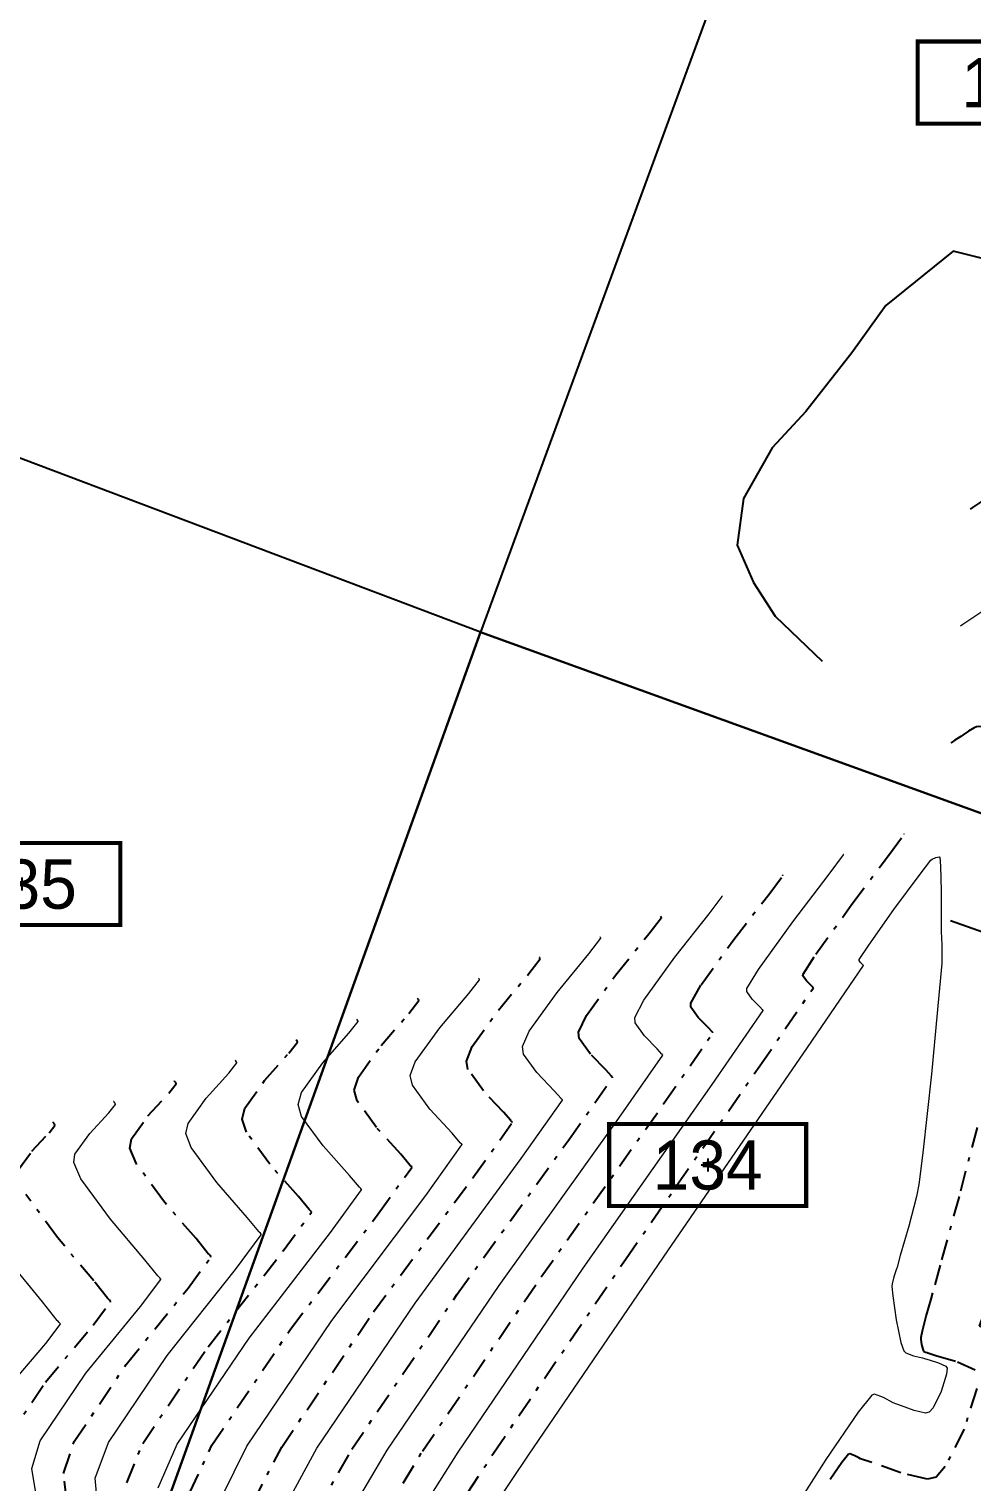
# Model space of a CAD drawing. Header units: metres. Extents: x 222509 to 223547, y 765290 to 766147.
# Drawn here: x 223319.55 to 223342.52, y 765729.2 to 765764.6 of the extents above; entities that cross this region are included whole.
import ezdxf
from ezdxf.enums import TextEntityAlignment as Align

# ---------------------------------------------------------------- set-up
doc = ezdxf.new("R2010")
doc.units = ezdxf.units.M
doc.linetypes.add('DASHDOT', pattern=[1, 0.5, -0.25, 0, -0.25])
doc.linetypes.add('DASHED', pattern=[19.05, 12.7, -6.35])
for name, color, linetype, lineweight in [('M1506', 250, 'Continuous', 25), ('M1507', 250, 'Continuous', 20), ('M1510', 8, 'Continuous', 25)]:
    doc.layers.add(name, color=color, linetype=linetype, lineweight=lineweight)
for name, color, linetype in [('M2406', 8, 'DASHED'), ('pcell', 160, 'Continuous'), ('scellno', 160, 'Continuous')]:
    doc.layers.add(name, color=color, linetype=linetype)
doc.styles.add('HEBTXT', font='HEBTXT.SHX', dxfattribs={"width": 0.86})

# ---------------------------------------------------------------- blocks, each defined once
blk = doc.blocks.new('Cellno')
at = {"color": 2}
for points in [[(-0.4, 0), (0.4, 0)], [(0, 0.4), (0, -0.4)]]:
    blk.add_lwpolyline(points, dxfattribs=at)
at = {"layer": 'scellno', "const_width": 0.25}
blk.add_lwpolyline([(6, 2.5), (-6, 2.5), (-6, -2.5), (6, -2.5)], close=True, dxfattribs=at)
at = {"layer": 'scellno', "style": 'HEBTXT'}
blk.add_attdef('CELLNO', text='', height=3, dxfattribs=at).set_placement((0, 0), align=Align.MIDDLE)
at = {"layer": 'scellno', "style": 'HEBTXT', "flags": 1}
for tag, p in [('CODE', (-0.287, -6)), ('AREA', (0.213, -8.967))]:
    blk.add_attdef(tag, text='', height=2.5, dxfattribs=at).set_placement(p, align=Align.CENTER)
blk = doc.blocks.new('G$C915B2375')
at = {"layer": 'pcell'}
blk.add_lwpolyline([(223314.643, 765726.262, 0.016108), (223319.745, 765723.151, 0.020548), (223320.71, 765722.579, 0.148682), (223331.388, 765720.267, -0.005697), (223331.751, 765720.3, 0.085308), (223337.891, 765722.008, -0.02603), (223347.298, 765733.271, -0.02371), (223355.218, 765742.164, -0.050192), (223365.657, 765750.469, -0.019262), (223370.076, 765753.077, -0.046396), (223379.728, 765759.227, -0.082624), (223407.111, 765764.615, 0.029356), (223409.237, 765764.691), (223413.48, 765764.862), (223413.477, 765764.941), (223433.682, 765765.71)], format="xyb", dxfattribs=at)
for points in [[(223311.498, 765757.105), (223318.219, 765776.587), (223322.598, 765775.076), (223324.727, 765781.973), (223335.476, 765776.427), (223339.72, 765774.896), (223330.546, 765749.908)], [(223356.167, 765769.035), (223339.72, 765774.896), (223330.546, 765749.908), (223349.022, 765743.224), (223355.878, 765758.435)]]:
    blk.add_lwpolyline(points, close=True, dxfattribs=at)
for points in [[(223306.75, 765743.284, 0.307925), (223308.679, 765730.611), (223310.675, 765728.987), (223310.684, 765728.981), (223314.643, 765726.262, 0.016108), (223319.745, 765723.151, 0.020548), (223320.71, 765722.579), (223330.546, 765749.908), (223311.498, 765757.105)], [(223331.751, 765720.3, 0.08516), (223337.881, 765722.003, 0.002206), (223337.95, 765722.087, -0.025855), (223347.298, 765733.271), (223348.636, 765740.998), (223349.022, 765743.224), (223330.546, 765749.908), (223320.71, 765722.579, 0.148682), (223331.388, 765720.267, -0.005697)]]:
    blk.add_lwpolyline(points, format="xyb", close=True, dxfattribs=at)
at = {"layer": 'scellno', "xscale": 0.4, "yscale": 0.4, "zscale": 0.4}
for p, values in [((223343.597, 765763.299), {'CELLNO': '132'}), ((223319.373, 765743.768), {'CELLNO': '135'}), ((223336.08, 765736.923), {'CELLNO': '134'})]:
    blk.add_blockref('Cellno', p, dxfattribs=at).add_auto_attribs(values)
blk = doc.blocks.new('G$C1F174877')
at = {"layer": 'M1506', "linetype": 'DASHDOT'}
for points, elevation in [([(223363.529, 765770.702), (223356.423, 765764.213), (223349.379, 765757.253), (223346.498, 765754.609), (223346.313, 765754.526), (223345.774, 765754.506), (223345.214, 765754.527), (223345.003, 765754.494), (223344.772, 765754.392), (223344.222, 765754.066), (223343.683, 765753.707), (223343.466, 765753.565), (223343.305, 765753.461), (223342.875, 765753.175), (223342.53, 765752.942), (223342.474, 765752.904)], 546.25), ([(223362.792, 765766.18), (223354.518, 765758.693), (223346.321, 765750.734), (223343, 765747.627), (223342.954, 765747.605), (223342.82, 765747.6), (223342.681, 765747.606), (223342.628, 765747.598), (223342.571, 765747.573), (223342.435, 765747.492), (223342.301, 765747.403), (223342.247, 765747.367), (223342.207, 765747.342), (223342.1, 765747.271), (223342.014, 765747.213), (223342, 765747.203)], 546.75), ([(223342.642, 765737.834), (223342.203, 765736.157), (223341.742, 765734.485), (223341.56, 765733.811), (223341.517, 765733.654), (223341.406, 765733.264), (223341.304, 765732.874), (223341.273, 765732.717), (223341.27, 765732.669), (223341.286, 765732.548), (223341.317, 765732.431), (223341.334, 765732.388), (223341.344, 765732.378), (223341.383, 765732.363), (223341.428, 765732.353), (223341.445, 765732.348), (223341.641, 765732.28), (223342.167, 765732.125), (223342.595, 765731.931)], 546.75), ([(223342.635, 765731.474), (223342.327, 765730.489), (223341.867, 765729.573), (223341.642, 765729.318), (223341.435, 765729.27), (223340.785, 765729.418), (223340.08, 765729.677), (223339.806, 765729.766), (223339.761, 765729.785), (223339.647, 765729.847), (223339.543, 765729.886), (223339.51, 765729.875), (223339.347, 765729.675), (223338.963, 765729.115)], 546.75), ([(223329.625, 765727.998), (223330.863, 765729.902), (223334.078, 765734.621), (223337.348, 765739.337), (223338.654, 765741.236), (223338.654, 765741.238), (223338.652, 765741.241), (223338.648, 765741.245), (223338.646, 765741.247), (223338.604, 765741.294), (223338.483, 765741.411), (223338.399, 765741.528), (223338.403, 765741.575), (223338.718, 765742.064), (223339.594, 765743.28), (223340.507, 765744.496), (223340.868, 765744.985), (223340.868, 765744.986), (223340.867, 765744.987), (223340.866, 765744.989), (223340.865, 765744.989)], 546.75), ([(223328.085, 765728.233), (223329.134, 765729.951), (223332.023, 765734.197), (223335.022, 765738.435), (223336.208, 765740.143), (223336.209, 765740.146), (223336.203, 765740.154), (223336.194, 765740.162), (223336.191, 765740.165), (223336.101, 765740.266), (223335.851, 765740.516), (223335.671, 765740.767), (223335.669, 765740.869), (223335.918, 765741.313), (223336.714, 765742.419), (223337.577, 765743.526), (223337.912, 765743.971), (223337.912, 765743.973), (223337.908, 765743.98), (223337.903, 765743.985), (223337.903, 765743.986)], 546.25), ([(223326.546, 765728.468), (223327.413, 765729.999), (223329.976, 765733.772), (223332.697, 765737.534), (223333.763, 765739.05), (223333.763, 765739.055), (223333.754, 765739.067), (223333.74, 765739.079), (223333.736, 765739.084), (223333.601, 765739.239), (223333.229, 765739.622), (223332.952, 765740.007), (223332.936, 765740.162), (223333.127, 765740.563), (223333.842, 765741.559), (223334.65, 765742.556), (223334.956, 765742.957), (223334.957, 765742.961), (223334.95, 765742.972), (223334.941, 765742.982), (223334.94, 765742.983)], 545.75), ([(223325.006, 765728.704), (223325.702, 765730.046), (223327.94, 765733.346), (223330.375, 765736.632), (223331.317, 765737.956), (223331.318, 765737.963), (223331.305, 765737.98), (223331.287, 765737.996), (223331.281, 765738.003), (223331.102, 765738.211), (223330.615, 765738.728), (223330.241, 765739.246), (223330.203, 765739.456), (223330.345, 765739.812), (223330.98, 765740.698), (223331.724, 765741.586), (223332.001, 765741.943), (223332.001, 765741.949), (223331.991, 765741.965), (223331.979, 765741.978), (223331.977, 765741.98)], 545.25), ([(223323.466, 765728.939), (223324.003, 765730.093), (223325.917, 765732.919), (223328.055, 765735.729), (223328.871, 765736.863), (223328.872, 765736.872), (223328.856, 765736.892), (223328.833, 765736.913), (223328.825, 765736.921), (223328.605, 765737.183), (223328.011, 765737.834), (223327.538, 765738.486), (223327.469, 765738.749), (223327.57, 765739.061), (223328.127, 765739.838), (223328.799, 765740.616), (223329.045, 765740.929), (223329.046, 765740.936), (223329.033, 765740.958), (223329.017, 765740.975), (223329.014, 765740.977)], 544.75), ([(223321.926, 765729.174), (223322.317, 765730.139), (223323.908, 765732.492), (223325.737, 765734.827), (223326.425, 765735.77), (223326.426, 765735.78), (223326.407, 765735.805), (223326.38, 765735.83), (223326.37, 765735.84), (223326.11, 765736.156), (223325.414, 765736.94), (223324.842, 765737.726), (223324.736, 765738.043), (223324.803, 765738.311), (223325.281, 765738.978), (223325.876, 765739.646), (223326.089, 765739.915), (223326.09, 765739.924), (223326.074, 765739.95), (223326.055, 765739.971), (223326.052, 765739.975)], 544.25), ([(223320.471, 765728.721), (223320.387, 765729.409), (223320.648, 765730.183), (223321.917, 765732.063), (223323.423, 765733.925), (223323.979, 765734.677), (223323.98, 765734.689), (223323.958, 765734.718), (223323.926, 765734.747), (223323.915, 765734.759), (223323.616, 765735.128), (223322.825, 765736.046), (223322.154, 765736.966), (223322.003, 765737.336), (223322.043, 765737.56), (223322.443, 765738.117), (223322.955, 765738.676), (223323.134, 765738.901), (223323.134, 765738.912), (223323.116, 765738.943), (223323.093, 765738.968), (223323.089, 765738.972)], 543.75), ([(223318.999, 765730.226), (223319.948, 765731.632), (223321.112, 765733.022), (223321.533, 765733.583), (223321.535, 765733.597), (223321.509, 765733.631), (223321.473, 765733.664), (223321.46, 765733.677), (223321.123, 765734.101), (223320.244, 765735.153), (223319.472, 765736.205)], 543.25), ([(223319.29, 765736.809), (223319.613, 765737.257), (223320.034, 765737.706), (223320.178, 765737.887), (223320.179, 765737.9), (223320.157, 765737.935), (223320.131, 765737.964), (223320.126, 765737.969)], 543.25)]:
    blk.add_lwpolyline(points, dxfattribs=dict(at, elevation=elevation))
at = {"layer": 'M1507', "linetype": 'Continuous'}
for points, elevation in [([(223363.16, 765768.443), (223355.47, 765761.454), (223347.851, 765753.993), (223344.749, 765751.118), (223344.634, 765751.065), (223344.297, 765751.052), (223343.948, 765751.066), (223343.816, 765751.046), (223343.672, 765750.982), (223343.328, 765750.779), (223342.992, 765750.555), (223342.856, 765750.466), (223342.756, 765750.401), (223342.488, 765750.223), (223342.272, 765750.077), (223342.237, 765750.054)], 546.5), ([(223328.855, 765728.116), (223329.998, 765729.926), (223333.05, 765734.409), (223336.185, 765738.886), (223337.431, 765740.69), (223337.432, 765740.692), (223337.427, 765740.698), (223337.421, 765740.704), (223337.419, 765740.706), (223337.352, 765740.78), (223337.166, 765740.964), (223337.034, 765741.147), (223337.036, 765741.222), (223337.317, 765741.689), (223338.153, 765742.85), (223339.042, 765744.011), (223339.39, 765744.478), (223339.39, 765744.48), (223339.388, 765744.484), (223339.385, 765744.487), (223339.384, 765744.487)], 546.5), ([(223330.395, 765727.88), (223331.73, 765729.877), (223335.109, 765734.834), (223338.512, 765739.788), (223339.877, 765741.783), (223339.877, 765741.784), (223339.876, 765741.785), (223339.874, 765741.787), (223339.874, 765741.787), (223339.855, 765741.808), (223339.803, 765741.858), (223339.767, 765741.908), (223339.769, 765741.928), (223340.002, 765742.277), (223340.618, 765743.148), (223341.257, 765744.01), (223341.518, 765744.348), (223341.546, 765744.372), (223341.637, 765744.419), (223341.718, 765744.435), (223341.734, 765744.421), (223341.755, 765744.203), (223341.767, 765743.606), (223341.764, 765742.987), (223341.765, 765742.742), (223341.769, 765742.611), (223341.782, 765742.287), (223341.787, 765741.963), (223341.781, 765741.833), (223341.713, 765741.059), (223341.532, 765739.137), (223341.324, 765737.218), (223341.222, 765736.449), (223341.166, 765736.156), (223340.978, 765735.436), (223340.772, 765734.72), (223340.692, 765734.431), (223340.671, 765734.364), (223340.615, 765734.197), (223340.572, 765734.029), (223340.568, 765733.961), (223340.591, 765733.732), (223340.669, 765733.153), (223340.788, 765732.595), (223340.86, 765732.393), (223340.909, 765732.343), (223341.096, 765732.273), (223341.309, 765732.224), (223341.39, 765732.199), (223341.475, 765732.171), (223341.7, 765732.105), (223341.884, 765732.02), (223341.916, 765731.97), (223341.901, 765731.824), (223341.769, 765731.401), (223341.571, 765731.008), (223341.475, 765730.899), (223341.386, 765730.878), (223341.106, 765730.939), (223340.804, 765731.05), (223340.687, 765731.091), (223340.595, 765731.131), (223340.361, 765731.26), (223340.146, 765731.338), (223340.077, 765731.314), (223339.743, 765730.903), (223338.956, 765729.746), (223338.189, 765728.533)], 547), ([(223327.315, 765728.351), (223328.272, 765729.975), (223330.998, 765733.984), (223333.86, 765737.985), (223334.986, 765739.596), (223334.986, 765739.601), (223334.978, 765739.611), (223334.967, 765739.621), (223334.963, 765739.625), (223334.851, 765739.752), (223334.539, 765740.069), (223334.31, 765740.387), (223334.303, 765740.515), (223334.522, 765740.938), (223335.277, 765741.989), (223336.113, 765743.041), (223336.434, 765743.464), (223336.435, 765743.467), (223336.429, 765743.476), (223336.422, 765743.483), (223336.421, 765743.485)], 546), ([(223325.776, 765728.586), (223326.556, 765730.023), (223328.957, 765733.559), (223331.536, 765737.083), (223332.54, 765738.503), (223332.54, 765738.509), (223332.529, 765738.523), (223332.514, 765738.537), (223332.508, 765738.543), (223332.352, 765738.725), (223331.921, 765739.175), (223331.595, 765739.627), (223331.569, 765739.809), (223331.735, 765740.187), (223332.41, 765741.129), (223333.186, 765742.071), (223333.479, 765742.45), (223333.479, 765742.455), (223333.471, 765742.469), (223333.46, 765742.48), (223333.458, 765742.482)], 545.5), ([(223324.236, 765728.821), (223324.851, 765730.07), (223326.927, 765733.133), (223329.214, 765736.181), (223330.094, 765737.41), (223330.095, 765737.418), (223330.081, 765737.436), (223330.06, 765737.454), (223330.053, 765737.462), (223329.854, 765737.697), (223329.312, 765738.281), (223328.888, 765738.866), (223328.836, 765739.102), (223328.957, 765739.437), (223329.552, 765740.268), (223330.261, 765741.101), (223330.523, 765741.436), (223330.523, 765741.443), (223330.512, 765741.461), (223330.498, 765741.476), (223330.496, 765741.479)], 545), ([(223322.696, 765729.057), (223323.158, 765730.116), (223324.91, 765732.706), (223326.895, 765735.278), (223327.648, 765736.317), (223327.649, 765736.326), (223327.632, 765736.349), (223327.607, 765736.371), (223327.598, 765736.381), (223327.357, 765736.67), (223326.711, 765737.387), (223326.189, 765738.106), (223326.103, 765738.396), (223326.186, 765738.686), (223326.703, 765739.408), (223327.338, 765740.131), (223327.567, 765740.422), (223327.568, 765740.43), (223327.553, 765740.454), (223327.536, 765740.473), (223327.533, 765740.476)], 544.5), ([(223321.214, 765728.655), (223321.156, 765729.292), (223321.48, 765730.161), (223322.91, 765732.277), (223324.579, 765734.376), (223325.202, 765735.223), (223325.203, 765735.235), (223325.183, 765735.261), (223325.153, 765735.288), (223325.143, 765735.299), (223324.863, 765735.642), (223324.119, 765736.493), (223323.497, 765737.346), (223323.37, 765737.69), (223323.422, 765737.935), (223323.861, 765738.548), (223324.415, 765739.161), (223324.612, 765739.408), (223324.612, 765739.418), (223324.595, 765739.446), (223324.574, 765739.469), (223324.57, 765739.473)], 544), ([(223319.734, 765728.787), (223319.617, 765729.527), (223319.82, 765730.205), (223320.929, 765731.848), (223322.267, 765733.473), (223322.756, 765734.13), (223322.758, 765734.143), (223322.734, 765734.174), (223322.699, 765734.205), (223322.687, 765734.218), (223322.369, 765734.614), (223321.534, 765735.6), (223320.812, 765736.585), (223320.636, 765736.983), (223320.666, 765737.185), (223321.027, 765737.687), (223321.494, 765738.191), (223321.656, 765738.394), (223321.657, 765738.406), (223321.636, 765738.439), (223321.612, 765738.466), (223321.607, 765738.47)], 543.5), ([(223318.973, 765731.416), (223319.959, 765732.57), (223320.31, 765733.037), (223320.312, 765733.051), (223320.285, 765733.087), (223320.246, 765733.122), (223320.232, 765733.137), (223319.877, 765733.587), (223318.956, 765734.706)], 543)]:
    blk.add_lwpolyline(points, dxfattribs=dict(at, elevation=elevation))
at = {"layer": 'M2406'}
blk.add_lwpolyline([(223346.779, 765731.162), (223342.701, 765732.997), (223345.763, 765741.522), (223341.998, 765742.874)], dxfattribs=at)
blk = doc.blocks.new('G$CEBE070F1')
at = {"layer": 'M1510'}
blk.add_polyline3d([(223345.91, 765750.55, 547.56), (223345.56, 765752.78, 547.56), (223345.44, 765753.33, 547.73), (223345.17, 765756.2, 547.85), (223344.98, 765756.83, 547.82), (223344.29, 765758.14, 547.76), (223343.71, 765758.78, 547.74), (223342.06, 765759.19, 547.69), (223340.42, 765757.87, 547.65), (223339.59, 765756.71, 547.54), (223338.47, 765755.28, 547.42), (223337.65, 765754.4, 547.34), (223336.95, 765753.16, 547.19), (223336.8, 765752.03, 547.17), (223337.2, 765751.12, 547.08), (223337.72, 765750.3, 547.03), (223338.87, 765749.2, 546.99)], dxfattribs=at)

msp = doc.modelspace()

# ---------------------------------------------------------------- block references
for name in ['G$CEBE070F1', 'G$C1F174877', 'G$C915B2375']:
    msp.add_blockref(name, (0, 0))

doc.saveas('drawing.dxf')
